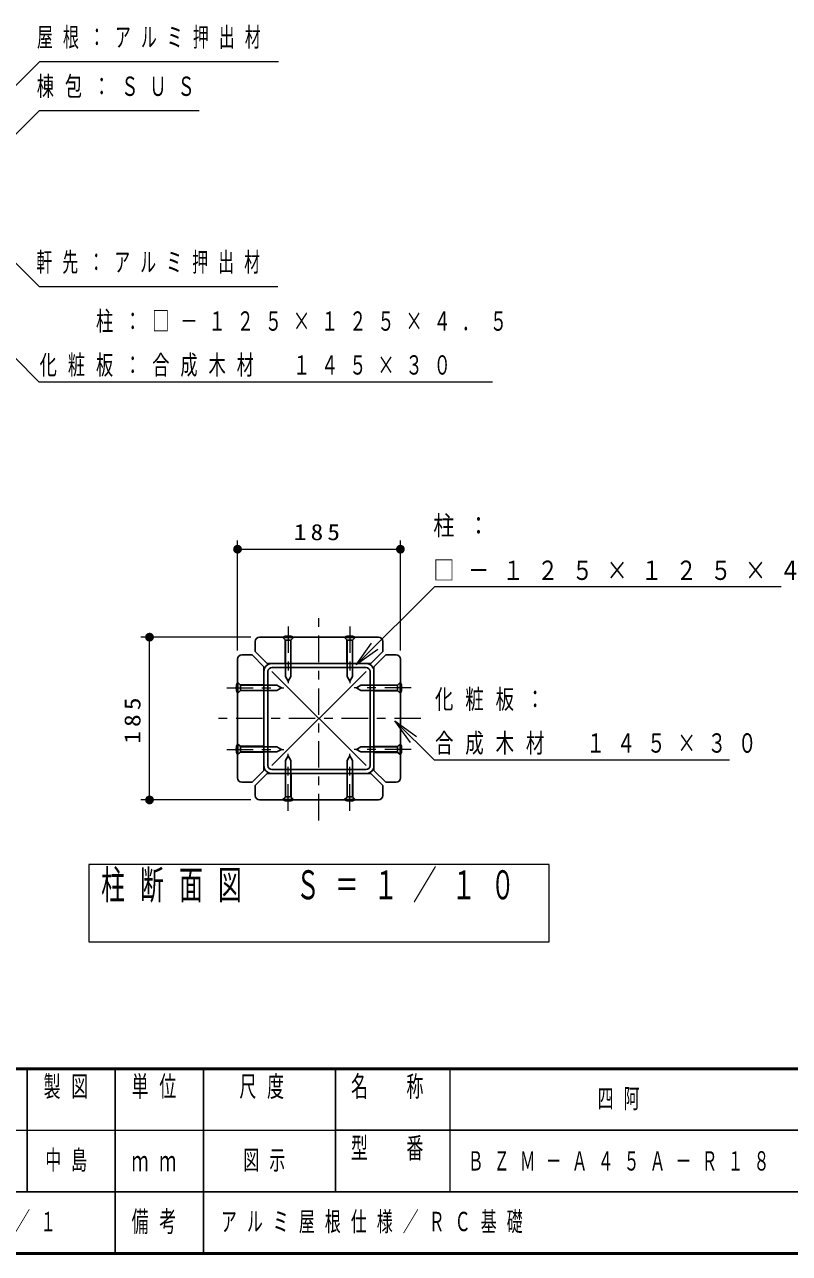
# Model space of a CAD drawing. Units: millimetres on the paper, with parts at other scales. Extents: x -385 to 224, y -9 to 267.
# Drawn here: x -222.8 to -135.9, y 0 to 139.7 of the extents above; entities that cross this region are included whole.
import ezdxf

# ---------------------------------------------------------------- set-up
doc = ezdxf.new("R2010")
doc.units = ezdxf.units.MM
doc.linetypes.add('USER2', pattern=[6, 3, -1, 1, -1])
doc.layers.add('LY_1', color=190, linetype='Continuous', lineweight=25)
doc.styles.add('ＭＳ ゴシック', font='')
doc.styles.get('ＭＳ ゴシック').set_extended_font_data('MS Gothic')

# ---------------------------------------------------------------- blocks, each defined once
blk = doc.blocks.new('filled_dot')
at = {"color": 0, "linetype": 'Continuous', "lineweight": -2, "const_width": 1.25}
blk.add_lwpolyline([(-0.625, 0, 1), (0.625, 0, 1)], format="xyb", close=True, dxfattribs=at)

msp = doc.modelspace()

# ---------------------------------------------------------------- linework, layer by layer
at = {"layer": 'LY_1', "color": 7, "lineweight": 13}
for p, q in [((-198.613, 68.555), (-198.613, 81.055)), ((-180.113, 68.555), (-180.113, 81.055)), ((-198.613, 80.055), (-180.113, 80.055)), ((-197.113, 70.055), (-209.613, 70.055)), ((-208.613, 51.555), (-208.613, 70.055)), ((-193.213, 69.765), (-193.503, 70.055)), ((-192.513, 69.765), (-192.223, 70.055)), ((-186.213, 69.765), (-186.503, 70.055)), ((-185.513, 69.765), (-185.223, 70.055)), ((-193.213, 67.055), (-193.213, 69.765)), ((-192.513, 67.055), (-192.513, 69.765)), ((-186.213, 67.055), (-186.213, 69.765)), ((-185.513, 67.055), (-185.513, 69.765)), ((-185.154, 66.905), (-183.384, 69.379)), ((-185.154, 66.905), (-183.031, 69.025)), ((-182.677, 68.671), (-185.154, 66.905)), ((-194.713, 55.455), (-184.013, 66.155)), ((-194.713, 66.155), (-184.013, 55.455)), ((-198.323, 64.655), (-198.613, 64.945)), ((-195.613, 64.655), (-198.323, 64.655)), ((-183.113, 64.655), (-180.403, 64.655)), ((-180.403, 64.655), (-180.113, 64.945)), ((-198.323, 63.955), (-198.613, 63.665)), ((-195.613, 63.955), (-198.323, 63.955)), ((-183.113, 63.955), (-180.403, 63.955)), ((-180.403, 63.955), (-180.113, 63.665)), ((-180.758, 60.54), (-178.629, 58.426)), ((-180.758, 60.54), (-178.277, 58.781)), ((-178.982, 58.071), (-180.758, 60.54)), ((-198.323, 57.655), (-198.613, 57.945)), ((-195.613, 57.655), (-198.323, 57.655)), ((-183.113, 57.655), (-180.403, 57.655)), ((-180.403, 57.655), (-180.113, 57.945)), ((-198.323, 56.955), (-198.613, 56.665)), ((-195.613, 56.955), (-198.323, 56.955)), ((-183.113, 56.955), (-180.403, 56.955)), ((-180.403, 56.955), (-180.113, 56.665)), ((-193.213, 54.555), (-193.213, 51.845)), ((-192.513, 54.555), (-192.513, 51.845)), ((-186.213, 54.555), (-186.213, 51.845)), ((-185.513, 54.555), (-185.513, 51.845)), ((-193.213, 51.845), (-193.503, 51.555)), ((-192.513, 51.845), (-192.223, 51.555)), ((-186.213, 51.845), (-186.503, 51.555)), ((-185.513, 51.845), (-185.223, 51.555)), ((-197.113, 51.555), (-209.613, 51.555)), ((-215.513, 44.205), (-215.513, 35.405)), ((-163.213, 44.205), (-215.513, 44.205)), ((-163.213, 35.405), (-163.213, 44.205)), ((-215.513, 35.405), (-163.213, 35.405)), ((-174.5, 21), (-174.5, 7)), ((-242.5, 14), (-187.5, 14))]:
    msp.add_line(p, q, dxfattribs=at)
at = {"layer": 'LY_1', "color": 7, "linetype": 'USER2', "lineweight": 13}
for p, q in [((-192.863, 71.278), (-192.863, 64.813)), ((-189.363, 49.231), (-189.363, 72.378)), ((-185.863, 71.278), (-185.863, 64.813)), ((-199.836, 64.305), (-193.37, 64.305)), ((-178.89, 64.305), (-185.355, 64.305)), ((-177.789, 60.805), (-200.936, 60.805)), ((-199.836, 57.305), (-193.37, 57.305)), ((-178.89, 57.305), (-185.355, 57.305)), ((-192.863, 50.332), (-192.863, 56.797)), ((-185.863, 50.332), (-185.863, 56.797))]:
    msp.add_line(p, q, dxfattribs=at)
at = {"layer": 'LY_1', "color": 40}
for p, q in [((-182.613, 70.055), (-196.113, 70.055)), ((-196.613, 69.555), (-196.613, 68.408)), ((-182.113, 68.408), (-182.113, 69.555)), ((-198.613, 67.555), (-198.613, 54.055)), ((-196.966, 68.055), (-198.113, 68.055)), ((-196.966, 68.055), (-195.613, 66.701)), ((-196.613, 68.408), (-195.259, 67.055)), ((-195.259, 67.055), (-183.466, 67.055)), ((-182.113, 68.408), (-183.466, 67.055)), ((-181.759, 68.055), (-183.113, 66.701)), ((-180.613, 68.055), (-181.759, 68.055)), ((-180.113, 54.055), (-180.113, 67.555)), ((-195.613, 54.908), (-195.613, 66.701)), ((-183.113, 66.701), (-183.113, 54.908)), ((-196.966, 53.555), (-195.613, 54.908)), ((-196.613, 53.201), (-195.259, 54.555)), ((-183.466, 54.555), (-195.259, 54.555)), ((-182.113, 53.201), (-183.466, 54.555)), ((-181.759, 53.555), (-183.113, 54.908)), ((-198.113, 53.555), (-196.966, 53.555)), ((-196.613, 53.201), (-196.613, 52.055)), ((-182.113, 52.055), (-182.113, 53.201)), ((-181.759, 53.555), (-180.613, 53.555)), ((-196.113, 51.555), (-182.613, 51.555))]:
    msp.add_line(p, q, dxfattribs=at)
at = {"layer": 'LY_1', "color": 7}
for p, q in [((-193.463, 70.055), (-192.263, 70.055)), ((-193.463, 70.055), (-193.463, 70.015)), ((-193.463, 70.015), (-193.163, 69.715)), ((-193.463, 70.015), (-192.263, 70.015)), ((-192.263, 70.015), (-192.563, 69.715)), ((-192.263, 70.055), (-192.263, 70.015)), ((-186.463, 70.055), (-185.263, 70.055)), ((-186.463, 70.055), (-186.463, 70.015)), ((-186.463, 70.015), (-186.163, 69.715)), ((-186.463, 70.015), (-185.263, 70.015)), ((-185.263, 70.015), (-185.563, 69.715)), ((-185.263, 70.055), (-185.263, 70.015)), ((-193.163, 69.715), (-193.163, 65.574)), ((-193.163, 69.715), (-192.563, 69.715)), ((-192.563, 69.715), (-192.563, 65.574)), ((-186.163, 69.715), (-186.163, 65.574)), ((-186.163, 69.715), (-185.563, 69.715)), ((-185.563, 69.715), (-185.563, 65.574)), ((-198.613, 64.905), (-198.613, 63.705)), ((-198.613, 64.905), (-198.573, 64.905)), ((-198.573, 64.905), (-198.273, 64.605)), ((-198.573, 64.905), (-198.573, 63.705)), ((-198.273, 64.605), (-194.132, 64.605)), ((-198.273, 64.605), (-198.273, 64.005)), ((-193.613, 64.305), (-194.132, 64.605)), ((-193.613, 64.305), (-194.132, 64.005)), ((-192.863, 65.055), (-193.163, 65.574)), ((-192.863, 65.055), (-192.563, 65.574)), ((-185.863, 65.055), (-186.163, 65.574)), ((-185.863, 65.055), (-185.563, 65.574)), ((-185.113, 64.305), (-184.593, 64.605)), ((-185.113, 64.305), (-184.593, 64.005)), ((-180.453, 64.605), (-184.593, 64.605)), ((-180.153, 64.905), (-180.453, 64.605)), ((-180.453, 64.005), (-180.453, 64.605)), ((-180.153, 63.705), (-180.153, 64.905)), ((-180.113, 64.905), (-180.153, 64.905)), ((-180.113, 63.705), (-180.113, 64.905)), ((-198.613, 63.705), (-198.573, 63.705)), ((-198.573, 63.705), (-198.273, 64.005)), ((-198.273, 64.005), (-194.132, 64.005)), ((-180.453, 64.005), (-184.593, 64.005)), ((-180.153, 63.705), (-180.453, 64.005)), ((-180.113, 63.705), (-180.153, 63.705)), ((-198.613, 57.905), (-198.613, 56.705)), ((-198.613, 57.905), (-198.573, 57.905)), ((-198.573, 57.905), (-198.273, 57.605)), ((-198.573, 57.905), (-198.573, 56.705)), ((-198.273, 57.605), (-194.132, 57.605)), ((-198.273, 57.605), (-198.273, 57.005)), ((-193.613, 57.305), (-194.132, 57.605)), ((-193.613, 57.305), (-194.132, 57.005)), ((-185.113, 57.305), (-184.593, 57.605)), ((-185.113, 57.305), (-184.593, 57.005)), ((-180.453, 57.605), (-184.593, 57.605)), ((-180.153, 57.905), (-180.453, 57.605)), ((-180.453, 57.005), (-180.453, 57.605)), ((-180.153, 56.705), (-180.153, 57.905)), ((-180.113, 57.905), (-180.153, 57.905)), ((-180.113, 56.705), (-180.113, 57.905)), ((-198.613, 56.705), (-198.573, 56.705)), ((-198.573, 56.705), (-198.273, 57.005)), ((-198.273, 57.005), (-194.132, 57.005)), ((-192.863, 56.555), (-193.163, 56.035)), ((-193.163, 51.895), (-193.163, 56.035)), ((-192.863, 56.555), (-192.563, 56.035)), ((-192.563, 51.895), (-192.563, 56.035)), ((-185.863, 56.555), (-186.163, 56.035)), ((-186.163, 51.895), (-186.163, 56.035)), ((-185.863, 56.555), (-185.563, 56.035)), ((-185.563, 51.895), (-185.563, 56.035)), ((-180.453, 57.005), (-184.593, 57.005)), ((-180.153, 56.705), (-180.453, 57.005)), ((-180.113, 56.705), (-180.153, 56.705)), ((-193.463, 51.595), (-193.163, 51.895)), ((-192.563, 51.895), (-193.163, 51.895)), ((-192.263, 51.595), (-192.563, 51.895)), ((-186.463, 51.595), (-186.163, 51.895)), ((-185.563, 51.895), (-186.163, 51.895)), ((-185.263, 51.595), (-185.563, 51.895)), ((-192.263, 51.595), (-193.463, 51.595)), ((-193.463, 51.555), (-193.463, 51.595)), ((-192.263, 51.555), (-193.463, 51.555)), ((-192.263, 51.555), (-192.263, 51.595)), ((-185.263, 51.595), (-186.463, 51.595)), ((-186.463, 51.555), (-186.463, 51.595)), ((-185.263, 51.555), (-186.463, 51.555)), ((-185.263, 51.555), (-185.263, 51.595)), ((-202.5, 7), (-202.5, 0))]:
    msp.add_line(p, q, dxfattribs=at)
at = {"layer": 'LY_1', "color": 3}
for p, q in [((-194.713, 67.055), (-184.013, 67.055)), ((-195.613, 55.455), (-195.613, 66.155)), ((-195.163, 55.455), (-195.163, 66.155)), ((-194.713, 66.605), (-184.013, 66.605)), ((-183.563, 55.455), (-183.563, 66.155)), ((-183.113, 66.155), (-183.113, 55.455)), ((-194.713, 55.005), (-184.013, 55.005)), ((-184.013, 54.555), (-194.713, 54.555))]:
    msp.add_line(p, q, dxfattribs=at)
at = {"layer": 'LY_1', "color": 7, "lineweight": 50}
for p, q in [((-385, 21), (0, 21)), ((-385, 0), (0, 0))]:
    msp.add_line(p, q, dxfattribs=at)
at = {"layer": 'LY_1', "color": 211}
for p, q in [((-222.5, 21), (-222.5, 7)), ((-212.5, 21), (-212.5, 0)), ((-202.5, 21), (-202.5, 7)), ((-187.5, 21), (-187.5, 7)), ((-187.5, 14), (-70, 14)), ((-242.5, 7), (0, 7))]:
    msp.add_line(p, q, dxfattribs=at)
at = {"layer": 'LY_1', "color": 7, "lineweight": 13}
for points in [[(-234.841, 121.672), (-221.059, 135.501), (-193.976, 135.501)], [(-229.216, 121.81), (-221.112, 129.914), (-202.966, 129.914)], [(-230.459, 119.242), (-221.14, 109.923), (-194.053, 109.923)], [(-237.419, 115.542), (-221.203, 99.072), (-169.641, 99.072)], [(-185.154, 66.905), (-176.217, 75.829), (-136.844, 75.829)], [(-180.758, 60.54), (-176.28, 56.093), (-142.719, 56.093)]]:
    msp.add_lwpolyline(points, dxfattribs=at)
at = {"layer": 'LY_1', "color": 40}
for centre, start, end in [((-196.113, 69.555), 90, 180), ((-182.613, 69.555), 0, 90), ((-198.113, 67.555), 90, 180), ((-180.613, 67.555), 0, 90), ((-198.113, 54.055), 180, 270), ((-180.613, 54.055), 270, 0), ((-196.113, 52.055), 180, 270), ((-182.613, 52.055), 270, 0)]:
    msp.add_arc(centre, 0.5, start, end, dxfattribs=at)
at = {"layer": 'LY_1', "color": 7}
for centre, start, end in [((-192.863, 68.839), 63.73195, 116.26805), ((-185.863, 68.839), 63.73195, 116.26805), ((-197.397, 64.305), 153.73195, 206.26805), ((-181.328, 64.305), 333.73196, 26.26804), ((-197.397, 57.305), 153.73195, 206.26805), ((-181.328, 57.305), 333.73196, 26.26804), ((-192.863, 52.77), 243.73195, 296.26804), ((-185.863, 52.77), 243.73195, 296.26804)]:
    msp.add_arc(centre, 1.356, start, end, dxfattribs=at)
at = {"layer": 'LY_1', "color": 3}
for centre, radius, start, end in [((-194.713, 66.155), 0.9, 90, 180), ((-184.013, 66.155), 0.9, 0, 90), ((-194.713, 66.155), 0.45, 90, 180), ((-184.013, 66.155), 0.45, 0, 90), ((-194.713, 55.455), 0.9, 180, 270), ((-194.713, 55.455), 0.45, 180, 270), ((-184.013, 55.455), 0.9, 270, 0), ((-184.013, 55.455), 0.45, 270, 0)]:
    msp.add_arc(centre, radius, start, end, dxfattribs=at)

# ---------------------------------------------------------------- block references
at = {"layer": 'LY_1', "color": 7, "lineweight": 13, "xscale": 0.4, "yscale": 0.4}
msp.add_blockref('filled_dot', (-198.613, 80.055), dxfattribs=at)
for p, rotation in [((-180.113, 80.055), 180), ((-208.613, 70.055), 270), ((-208.613, 51.555), 90)]:
    msp.add_blockref('filled_dot', p, dxfattribs=dict(at, rotation=rotation))

# ---------------------------------------------------------------- texts
at = {"layer": 'LY_1', "color": 7, "style": 'ＭＳ ゴシック'}
for s, insert, char_height, attachment_point in [('\\T1.64;\\W0.6;屋根：アルミ押出材', (-221.393, 138.151), 2.199, 4), ('\\T1.64;\\W0.65;棟包：ＳＵＳ', (-221.421, 132.564), 2.199, 4), ('\\T1.64;\\W0.6;軒先：アルミ押出材', (-221.47, 112.573), 2.199, 4), ('\\T1.64;\\W0.65;\u3000\u3000柱：□－１２５×１２５×４．５', (-221.091, 105.872), 2.199, 4), ('\\T1.64;\\W0.65;化粧板：合成木材\u3000１４５×３０\u3000\u3000', (-221.091, 100.872), 2.199, 4), ('\\T1.64;\\W0.8;柱：', (-176.374, 82.629), 2.199, 4), ('\\T1.33;\\W1.15;185', (-189.363, 81.055), 1.833, 8), ('\\T1.64;\\W0.8;□－１２５×１２５×４．５', (-176.374, 77.629), 2.199, 4), ('\\T1.64;\\W0.7;化粧板：', (-176.189, 62.893), 2.199, 4), ('\\T1.64;\\W0.7;合成木材\u3000１４５×３０', (-176.189, 57.893), 2.199, 4), ('\\T1.64;\\W0.6;柱断面図\u3000Ｓ＝１／１０', (-214.113, 43.555), 3.299, 1), ('\\T1.64;\\W0.6;四阿', (-154.75, 17.5), 2.199, 5), ('\\T1.64;\\W0.6;中島', (-217.5, 10.5), 2.199, 5), ('\\T1.64;\\W0.6;図示', (-195, 10.5), 2.199, 5), ('\\T1.64;\\W0.6;ＢＺＭ－Ａ４５Ａ－Ｒ１８', (-154.75, 10.5), 2.199, 5), ('\\T1.64;\\W0.6;１／１', (-222.5, 3.5), 2.199, 5), ('\\T1.64;\\W0.6;アルミ屋根仕様／ＲＣ基礎', (-200.5, 3.5), 2.199, 4)]:
    msp.add_mtext(s, dxfattribs=dict(at, insert=insert, char_height=char_height, attachment_point=attachment_point))
at = {"layer": 'LY_1', "color": 7, "insert": (-209.613, 60.805), "char_height": 1.833, "attachment_point": 8, "rotation": 90, "style": 'ＭＳ ゴシック'}
msp.add_mtext('\\T1.33;\\W1.15;185', dxfattribs=at)
at = {"layer": 'LY_1', "color": 4, "char_height": 2.346, "style": 'ＭＳ ゴシック'}
for s, insert, attachment_point in [('\\T1.64;\\W0.6;製図', (-217.5, 20.167), 2), ('\\T1.64;\\W0.6;単位', (-207.5, 20.167), 2), ('\\T1.64;\\W0.6;尺度', (-195.25, 20.167), 2), ('\\T1.64;\\W0.6;名\u3000称', (-181, 20.167), 2), ('\\T1.64;\\W0.6;型\u3000番', (-181, 13.167), 2), ('\\T1.64;\\W0.6;ｍｍ', (-207.5, 10.5), 5), ('\\T1.64;\\W0.6;備考', (-207.5, 3.5), 5)]:
    msp.add_mtext(s, dxfattribs=dict(at, insert=insert, attachment_point=attachment_point))

doc.saveas('drawing.dxf')
